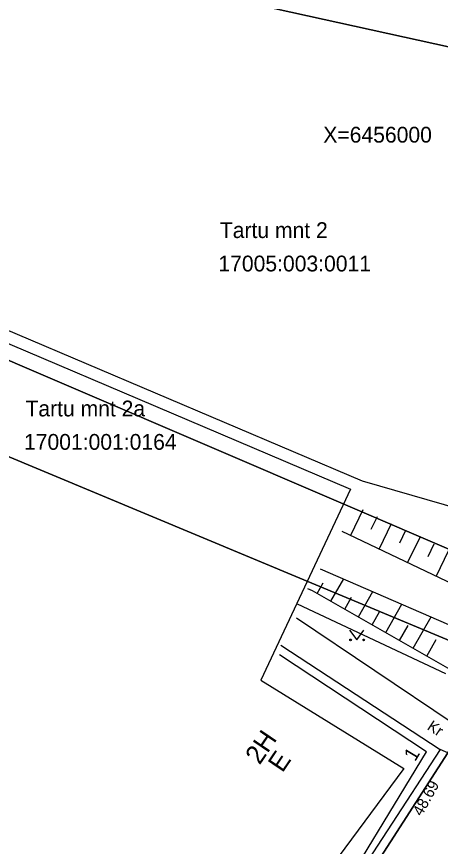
# Model space of a CAD drawing. Extents: x 640740 to 642190, y 6455302 to 6456272.
# Drawn here: x 641371 to 641397.9, y 6455954.9 to 6456007.5 of the extents above; entities that cross this region are included whole.
import ezdxf

# ---------------------------------------------------------------- set-up
doc = ezdxf.new("R2010")
doc.units = 0
for name, color, linetype in [('HALJASTUS', 7, 'Continuous'), ('HOONE', 7, 'Continuous'), ('HOONEDET', 7, 'Continuous'), ('KORGUS-EH2000', 7, 'Continuous'), ('MOOTPIIR', 7, 'Continuous'), ('MPOHULIIN', 7, 'Continuous'), ('PIIR', 7, 'Continuous'), ('RELJEEF', 7, 'Continuous'), ('TEE', 7, 'Continuous'), ('VEEKOGU', 7, 'Continuous'), ('VORK', 7, 'Continuous')]:
    doc.layers.add(name, color=color, linetype=linetype)

msp = doc.modelspace()

# ---------------------------------------------------------------- linework, layer by layer
at = {"layer": 'HALJASTUS'}
for p, q in [((641392.098, 6455968.612), (641392.562, 6455968.005)), ((641392.562, 6455968.005), (641393.007, 6455968.612))]:
    msp.add_line(p, q, dxfattribs=at)
for centre in [(641392.161, 6455968.005), (641392.989, 6455968.005)]:
    msp.add_circle(centre, 0.055, dxfattribs=at)
at = {"layer": 'HOONE'}
msp.add_lwpolyline([(641379.294, 6455941.005), (641383.361, 6455938.531), (641388.519, 6455947.01), (641389.166, 6455946.616), (641391.177, 6455949.921), (641390.53, 6455950.315), (641396.978, 6455960.915), (641387.667, 6455967.062)], dxfattribs=at)
at = {"layer": 'HOONEDET'}
msp.add_lwpolyline([(641387.734, 6455967.677), (641397.843, 6455961.073), (641391.132, 6455950.754), (641392.115, 6455950.054), (641391.624, 6455949.215), (641393.013, 6455948.207), (641392.452, 6455947.413)], dxfattribs=at)
at = {"layer": 'MOOTPIIR'}
msp.add_lwpolyline([(641429.872, 6455950.224), (641444.442, 6455995.411), (641446.633, 6456006.921), (641446.632, 6456031.886), (641466.91, 6456035.29), (641460.079, 6456058.194), (641445.503, 6456056.861), (641419.85, 6456050.305), (641421.778, 6456036.562), (641419.457, 6456016.471), (641405.353, 6455974.461), (641392.909, 6455978.067), (641357.925, 6455992.912), (641348.279, 6455998.492), (641329.955, 6456003.048), (641309.627, 6455962.556), (641327.549, 6455953.503), (641335.428, 6455958.758), (641342.34, 6455964.892), (641358.212, 6455991.993), (641392.15, 6455977.562), (641386.472, 6455965.46), (641395.526, 6455959.853), (641376.783, 6455934.546)], dxfattribs=at)
at = {"layer": 'MPOHULIIN'}
msp.add_line((641398.201, 6455965.861), (641388.804, 6455970.264), dxfattribs=at)
at = {"layer": 'PIIR'}
for points in [[(641417.86, 6456001.29), (641345.72, 6456017.16), (641350.54, 6456044.07), (641420.45, 6456033.11)], [(641407.75, 6455969.75), (641342.2, 6455997.83), (641345.72, 6456017.16), (641417.86, 6456001.29)], [(641407.75, 6455969.75), (641401.95, 6455966.49), (641340.84, 6455991.96), (641342.2, 6455997.83)], [(641381.16, 6455934.21), (641362.69, 6455946.26), (641347.08, 6455944.33), (641340.67, 6455948.11), (641334.34, 6455937.85), (641313.65, 6455950.2), (641340.84, 6455991.96), (641401.95, 6455966.49)]]:
    msp.add_lwpolyline(points, close=True, dxfattribs=at)
msp.add_lwpolyline([(641216.64, 6455752.56), (641234.68, 6455771.53), (641250.06, 6455787.79), (641270.46, 6455810.04), (641315.35, 6455858.84), (641325.05, 6455868.67), (641370.66, 6455918.23), (641381.16, 6455934.21), (641401.95, 6455966.49), (641417.66, 6455941.59), (641401.74, 6455910.97), (641346.49, 6455852.75), (641338.48, 6455844.22), (641317.41, 6455822.18), (641296.12, 6455799.56), (641274.59, 6455777.38), (641265.59, 6455768.59), (641244.26, 6455745.67)], dxfattribs=at)
at = {"layer": 'RELJEEF'}
for p, q in [((641392.942, 6455976.238), (641392.161, 6455974.623)), ((641393.843, 6455975.803), (641393.453, 6455974.998)), ((641394.743, 6455975.367), (641393.967, 6455973.763)), ((641395.643, 6455974.932), (641395.256, 6455974.133)), ((641396.543, 6455974.497), (641395.773, 6455972.904)), ((641397.443, 6455974.061), (641397.06, 6455973.267)), ((641398.344, 6455973.626), (641397.579, 6455972.044)), ((641390.921, 6455970.457), (641391.727, 6455971.866)), ((641390.053, 6455970.954), (641390.429, 6455971.61)), ((641391.789, 6455969.961), (641392.22, 6455970.713)), ((641392.657, 6455969.464), (641393.573, 6455971.065)), ((641394.392, 6455968.47), (641395.419, 6455970.264)), ((641393.524, 6455968.967), (641394.01, 6455969.816)), ((641396.128, 6455967.476), (641397.265, 6455969.463)), ((641395.26, 6455967.973), (641395.801, 6455968.918)), ((641396.996, 6455966.98), (641397.592, 6455968.021))]:
    msp.add_line(p, q, dxfattribs=at)
msp.add_lwpolyline([(641389.433, 6455971.259), (641389.734, 6455971.137), (641399.933, 6455965.298), (641402.644, 6455962.759), (641404.642, 6455961.759), (641406.493, 6455961.643), (641408.021, 6455962.772), (641409.227, 6455965.423)], dxfattribs=at)
at = {"layer": 'TEE'}
for points in [[(641422.722, 6456051.058), (641424.377, 6456041.779), (641424.978, 6456034.607), (641424.094, 6456019.49), (641422.894, 6456009.109), (641420.013, 6456009.249), (641418.993, 6456003.804), (641420.342, 6456002.944), (641420.668, 6456002.246), (641420.343, 6456001.351), (641419.583, 6456000.959), (641418.149, 6456001.135), (641416.828, 6455996.676), (641417.761, 6455996.373), (641420.916, 6455994.58), (641419.13, 6455986.867), (641414.395, 6455973.601), (641410.505, 6455965.454), (641406.597, 6455958.264), (641405.289, 6455958.059), (641403.27, 6455958.699), (641397.843, 6455961.073)], [(641388.735, 6455969.396), (641398.653, 6455962.724), (641407.017, 6455959.437)]]:
    msp.add_lwpolyline(points, dxfattribs=at)
at = {"layer": 'VEEKOGU'}
for points in [[(641407.148, 6455964.82), (641408.141, 6455967.266), (641402.227, 6455969.831), (641391.623, 6455974.879)], [(641390.236, 6455972.513), (641401.23, 6455967.742), (641407.148, 6455964.82)]]:
    msp.add_lwpolyline(points, dxfattribs=at)

# ---------------------------------------------------------------- texts
at = {"layer": 'HOONE'}
for s, height, rotation, p in [('2H', 1.2, 55.967, (641386.4, 6455960.044)), ('E', 1.2, 55.967, (641387.845, 6455959.546)), ('1', 0.9, 58.8639, (641396.249, 6455960.259))]:
    msp.add_text(s, height=height, rotation=rotation, dxfattribs=at).set_placement(p)
at = {"layer": 'KORGUS-EH2000'}
msp.add_text(' 48.69', height=0.7, rotation=60.8913, dxfattribs=at).set_placement((641396.537, 6455956.573))
at = {"layer": 'PIIR'}
for s, p in [('Tartu mnt 2', (641383.881, 6455993.455)), ('17005:003:0011', (641383.789, 6455991.341)), ('Tartu mnt 2a', (641371.567, 6455982.16)), ('17001:001:0164', (641371.475, 6455980.046))]:
    msp.add_text(s, height=1, dxfattribs=at).set_placement(p)
at = {"layer": 'TEE'}
msp.add_text('Kr', height=0.7, rotation=326.5917, dxfattribs=at).set_placement((641396.962, 6455962.372))
at = {"layer": 'VORK'}
msp.add_text('X=6456000     ', height=1, dxfattribs=at).set_placement((641390.434, 6455999.5))

doc.saveas('drawing.dxf')
